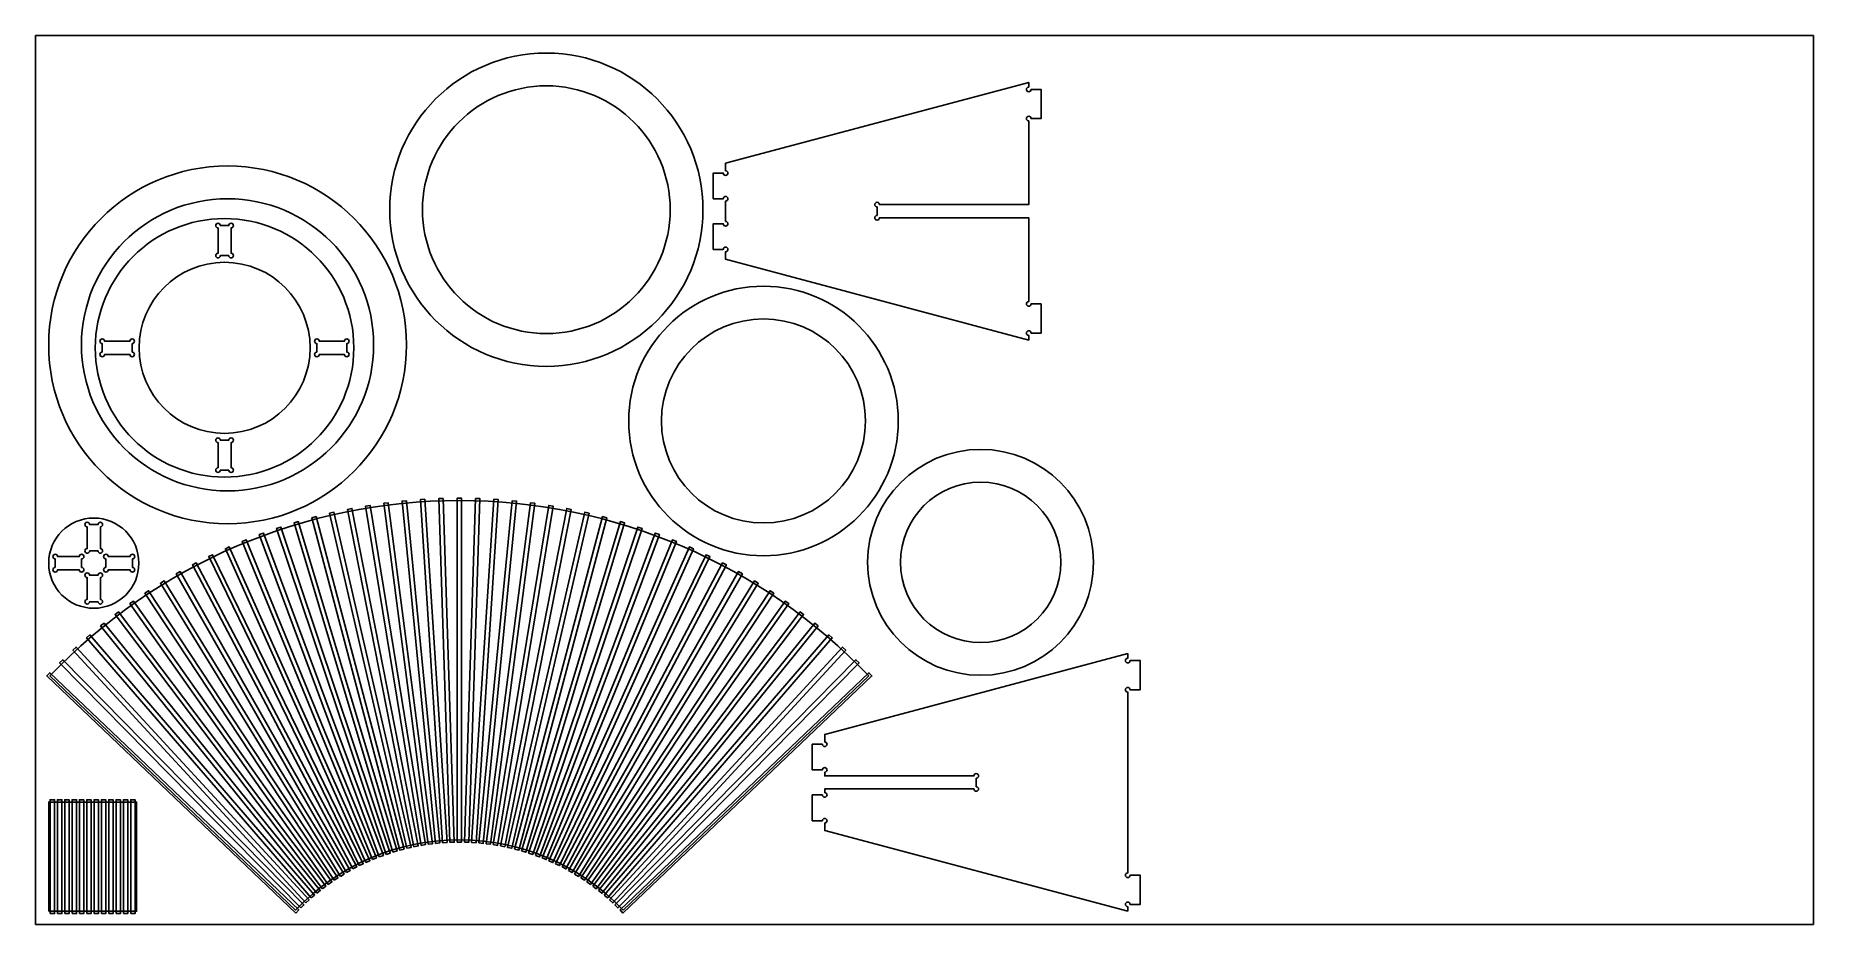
# Model space of a CAD drawing. Extents: x 0 to 2440, y 0 to 1220.
import ezdxf

# ---------------------------------------------------------------- set-up
doc = ezdxf.new("R2010")
doc.units = 0
for name, color, linetype in [('COUPE', 1, 'Continuous'), ('PLANCHE', 8, 'Continuous'), ('POCHE_KERF_15MM', 5, 'Continuous')]:
    doc.layers.add(name, color=color, linetype=linetype)

msp = doc.modelspace()

# ---------------------------------------------------------------- linework, layer by layer
at = {"layer": 'COUPE'}
for points in [[(1363, 802), (1363, 808.4, -0.414214), (1359.8, 811.6, -0.414214), (1363, 814.8, -0.414214), (1366.2, 811.6), (1380, 811.6), (1380, 851.6), (1366.2, 851.6, -0.414214), (1363, 848.4, -0.414214), (1359.8, 851.6, -0.414214), (1363, 854.8), (1363, 969.9), (1158.2, 969.9, -0.414214), (1155, 966.7, -0.414214), (1151.8, 969.9, -0.414214), (1155, 973.1), (1155, 984.7, -0.414214), (1151.8, 987.9, -0.414214), (1155, 991.1, -0.414214), (1158.2, 987.9), (1363, 987.9), (1363, 1102.9, -0.414214), (1359.8, 1106.1, -0.414214), (1363, 1109.3, -0.414214), (1366.2, 1106.1), (1380, 1106.1), (1380, 1146.1), (1366.2, 1146.1, -0.414214), (1363, 1142.9, -0.414214), (1359.8, 1146.1, -0.414214), (1363, 1149.3), (1363, 1155.7), (947, 1044.8), (947, 1034.5, -0.414214), (950.2, 1031.3, -0.414214), (947, 1028.1, -0.414214), (943.8, 1031.3), (930, 1031.3), (930, 996.1), (943.8, 996.1, -0.414214), (947, 999.3, -0.414214), (950.2, 996.1, -0.414214), (947, 992.9), (947, 964.9, -0.414214), (950.2, 961.7, -0.414214), (947, 958.5, -0.414214), (943.8, 961.7), (930, 961.7), (930, 926.4), (943.8, 926.4, -0.414214), (947, 929.6, -0.414214), (950.2, 926.4, -0.414214), (947, 923.2), (947, 912.9)], [(265.2, 918.1, 0.414214), (268.4, 914.9, 0.414214), (271.6, 918.1, 0.414214), (268.4, 921.3), (268.4, 955.9, 0.414214), (271.6, 959.1, 0.414214), (268.4, 962.3, 0.414214), (265.2, 959.1), (253.6, 959.1, 0.414214), (250.4, 962.3, 0.414214), (247.2, 959.1, 0.414214), (250.4, 955.9), (250.4, 921.3, 0.414214), (247.2, 918.1, 0.414214), (250.4, 914.9, 0.414214), (253.6, 918.1)], [(91.6, 785.6, 0.414214), (88.4, 782.4, 0.414214), (91.6, 779.2, 0.414214), (94.8, 782.4), (129.4, 782.4, 0.414214), (132.6, 779.2, 0.414214), (135.8, 782.4, 0.414214), (132.6, 785.6), (132.6, 797.2, 0.414214), (135.8, 800.4, 0.414214), (132.6, 803.6, 0.414214), (129.4, 800.4), (94.8, 800.4, 0.414214), (91.6, 803.6, 0.414214), (88.4, 800.4, 0.414214), (91.6, 797.2)], [(386.1, 785.6, 0.414214), (382.9, 782.4, 0.414214), (386.1, 779.2, 0.414214), (389.3, 782.4), (423.9, 782.4, 0.414214), (427.1, 779.2, 0.414214), (430.3, 782.4, 0.414214), (427.1, 785.6), (427.1, 797.2, 0.414214), (430.3, 800.4, 0.414214), (427.1, 803.6, 0.414214), (423.9, 800.4), (389.3, 800.4, 0.414214), (386.1, 803.6, 0.414214), (382.9, 800.4, 0.414214), (386.1, 797.2)], [(265.2, 623.6, 0.414214), (268.4, 620.4, 0.414214), (271.6, 623.6, 0.414214), (268.4, 626.8), (268.4, 661.4, 0.414214), (271.6, 664.6, 0.414214), (268.4, 667.8, 0.414214), (265.2, 664.6), (253.6, 664.6, 0.414214), (250.4, 667.8, 0.414214), (247.2, 664.6, 0.414214), (250.4, 661.4), (250.4, 626.8, 0.414214), (247.2, 623.6, 0.414214), (250.4, 620.4, 0.414214), (253.6, 623.6)], [(806.4, 19.8), (1143.5, 341.1, 0.205176), (581.6, 581.8, 0.205176), (19.7, 341.1), (356.9, 19.8, -0.205176), (581.6, 116.1, -0.205176)], [(85.7, 512.6, 0.414214), (88.9, 509.4, 0.414214), (92.1, 512.6, 0.414214), (88.9, 515.8), (88.9, 545.7, 0.414214), (92.1, 548.9, 0.414214), (88.9, 552.1, 0.414214), (85.7, 548.9), (74.1, 548.9, 0.414214), (70.9, 552.1, 0.414214), (67.7, 548.9, 0.414214), (70.9, 545.7), (70.9, 515.8, 0.414214), (67.7, 512.6, 0.414214), (70.9, 509.4, 0.414214), (74.1, 512.6)], [(27, 490.1, 0.414214), (23.8, 486.9, 0.414214), (27, 483.7, 0.414214), (30.2, 486.9), (60, 486.9, 0.414214), (63.2, 483.7, 0.414214), (66.4, 486.9, 0.414214), (63.2, 490.1), (63.2, 501.7, 0.414214), (66.4, 504.9, 0.414214), (63.2, 508.1, 0.414214), (60, 504.9), (30.2, 504.9, 0.414214), (27, 508.1, 0.414214), (23.8, 504.9, 0.414214), (27, 501.7)], [(96.6, 490.1, 0.414214), (93.4, 486.9, 0.414214), (96.6, 483.7, 0.414214), (99.8, 486.9), (129.7, 486.9, 0.414214), (132.9, 483.7, 0.414214), (136.1, 486.9, 0.414214), (132.9, 490.1), (132.9, 501.7, 0.414214), (136.1, 504.9, 0.414214), (132.9, 508.1, 0.414214), (129.7, 504.9), (99.8, 504.9, 0.414214), (96.6, 508.1, 0.414214), (93.4, 504.9, 0.414214), (96.6, 501.7)], [(85.7, 443, 0.414214), (88.9, 439.8, 0.414214), (92.1, 443, 0.414214), (88.9, 446.2), (88.9, 476, 0.414214), (92.1, 479.2, 0.414214), (88.9, 482.4, 0.414214), (85.7, 479.2), (74.1, 479.2, 0.414214), (70.9, 482.4, 0.414214), (67.7, 479.2, 0.414214), (70.9, 476), (70.9, 446.2, 0.414214), (67.7, 443, 0.414214), (70.9, 439.8, 0.414214), (74.1, 443)], [(1499, 18), (1499, 24.4, -0.414214), (1495.8, 27.6, -0.414214), (1499, 30.8, -0.414214), (1502.2, 27.6), (1516, 27.6), (1516, 67.6), (1502.2, 67.6, -0.414214), (1499, 64.4, -0.414214), (1495.8, 67.6, -0.414214), (1499, 70.8), (1499, 318.9, -0.414214), (1495.8, 322.1, -0.414214), (1499, 325.3, -0.414214), (1502.2, 322.1), (1516, 322.1), (1516, 362.1), (1502.2, 362.1, -0.414214), (1499, 358.9, -0.414214), (1495.8, 362.1, -0.414214), (1499, 365.3), (1499, 371.7), (1083, 260.8), (1083, 250.5, -0.414214), (1086.2, 247.3, -0.414214), (1083, 244.1, -0.414214), (1079.8, 247.3), (1066, 247.3), (1066, 212.1), (1079.8, 212.1, -0.414214), (1083, 215.3, -0.414214), (1086.2, 212.1, -0.414214), (1083, 208.9), (1083, 203.9), (1287.8, 203.9, -0.414214), (1291, 207.1, -0.414214), (1294.2, 203.9, -0.414214), (1291, 200.7), (1291, 189.1, -0.414214), (1294.2, 185.9, -0.414214), (1291, 182.7, -0.414214), (1287.8, 185.9), (1083, 185.9), (1083, 180.9, -0.414214), (1086.2, 177.7, -0.414214), (1083, 174.5, -0.414214), (1079.8, 177.7), (1066, 177.7), (1066, 142.4), (1079.8, 142.4, -0.414214), (1083, 145.6, -0.414214), (1086.2, 142.4, -0.414214), (1083, 139.2), (1083, 128.9)]]:
    msp.add_lwpolyline(points, format="xyb", close=True, dxfattribs=at)
msp.add_lwpolyline([(18, 18), (138.6, 18), (138.6, 168), (18, 168)], close=True, dxfattribs=at)
for centre, radius in [((701, 981), 215), ((701, 981), 170), ((263.5, 795.5), 245.5), ((263.5, 795.5), 200.5), ((259.4, 791.4), 177.4), ((259.4, 791.4), 117.4), ((999, 691), 185), ((999, 691), 140), ((1297, 497), 155), ((1297, 497), 110), ((79.9, 495.9), 61.9)]:
    msp.add_circle(centre, radius, dxfattribs=at)
at = {"layer": 'PLANCHE'}
msp.add_lwpolyline([(0, 0), (2440, 0), (2440, 1220), (0, 1220)], close=True, dxfattribs=at)
at = {"layer": 'POCHE_KERF_15MM'}
for points in [[(509.6, 104.5), (515.5, 105.8), (409.4, 565.7), (403.6, 564.3)], [(519.3, 106.7), (525.2, 107.8), (434.1, 570.9), (428.2, 569.7)], [(529.1, 108.5), (535, 109.5), (459, 575.2), (453, 574.3)], [(538.9, 110.1), (544.9, 110.8), (483.9, 578.8), (478, 578)], [(548.8, 111.3), (554.8, 111.9), (509, 581.6), (503.1, 581)], [(558.7, 112.2), (564.7, 112.6), (534.2, 583.5), (528.2, 583.1)], [(568.7, 112.8), (574.7, 112.9), (559.4, 584.6), (553.4, 584.4)], [(578.6, 113), (584.6, 113), (584.6, 584.9), (578.6, 584.9)], [(588.6, 112.9), (594.6, 112.8), (609.8, 584.4), (603.9, 584.6)], [(598.5, 112.6), (604.5, 112.2), (635, 583.1), (629.1, 583.5)], [(608.4, 111.9), (614.4, 111.3), (660.2, 581), (654.2, 581.6)], [(618.3, 110.8), (624.3, 110.1), (685.2, 578), (679.3, 578.8)], [(628.2, 109.5), (634.1, 108.5), (710.2, 574.3), (704.3, 575.2)], [(638, 107.8), (643.9, 106.7), (735, 569.7), (729.1, 570.9)], [(647.8, 105.8), (653.6, 104.5), (759.7, 564.3), (753.8, 565.7)], [(471.6, 92.7), (477.3, 94.8), (312.7, 537.1), (307.1, 535)], [(481, 96.1), (486.7, 98), (336.5, 545.4), (330.8, 543.5)], [(490.4, 99.2), (496.2, 100.9), (360.6, 552.9), (354.9, 551.2)], [(500, 102), (505.8, 103.5), (384.9, 559.7), (379.1, 558.2)], [(657.5, 103.5), (663.3, 102), (784.1, 558.2), (778.3, 559.7)], [(667.1, 100.9), (672.8, 99.2), (808.4, 551.2), (802.6, 552.9)], [(676.6, 98), (682.3, 96.1), (832.4, 543.5), (826.7, 545.4)], [(686, 94.8), (691.6, 92.7), (856.2, 535), (850.5, 537.1)], [(453.3, 85), (458.8, 87.4), (265.9, 518.1), (260.5, 515.7)], [(462.4, 89), (467.9, 91.2), (289.2, 528), (283.6, 525.7)], [(695.3, 91.2), (700.8, 89), (879.6, 525.7), (874.1, 528)], [(704.5, 87.4), (710, 85), (902.8, 515.7), (897.3, 518.1)], [(435.5, 76.1), (440.8, 78.9), (220.5, 496.2), (215.2, 493.4)], [(444.3, 80.7), (449.7, 83.3), (243, 507.5), (237.6, 504.9)], [(713.5, 83.3), (718.9, 80.7), (925.6, 504.9), (920.2, 507.5)], [(722.5, 78.9), (727.8, 76.1), (948.1, 493.4), (942.8, 496.2)], [(418.3, 66), (423.4, 69.2), (176.6, 471.4), (171.4, 468.3)], [(426.8, 71.2), (432, 74.2), (198.3, 484.2), (193.1, 481.2)], [(731.2, 74.2), (736.4, 71.2), (970.1, 481.2), (964.9, 484.2)], [(739.8, 69.2), (745, 66), (991.8, 468.3), (986.7, 471.4)], [(401.8, 54.9), (406.7, 58.4), (134.3, 443.8), (129.4, 440.3)], [(409.9, 60.6), (414.9, 63.9), (155.2, 457.9), (150.2, 454.6)], [(748.3, 63.9), (753.3, 60.6), (1013, 454.6), (1008, 457.9)], [(756.6, 58.4), (761.5, 54.9), (1033.8, 440.3), (1028.9, 443.8)], [(393.8, 49), (398.6, 52.6), (113.9, 429), (109.1, 425.4)], [(764.7, 52.6), (769.4, 49), (1054.1, 425.4), (1049.4, 429)], [(378.4, 36.3), (383, 40.2), (74.5, 397.4), (70, 393.5)], [(386, 42.8), (390.7, 46.5), (94, 413.5), (89.3, 409.7)], [(772.6, 46.5), (777.2, 42.8), (1074, 409.7), (1069.3, 413.5)], [(780.3, 40.2), (784.8, 36.3), (1093.3, 393.5), (1088.7, 397.4)], [(371.1, 29.6), (375.5, 33.7), (55.6, 380.7), (51.2, 376.6)], [(787.7, 33.7), (792.2, 29.6), (1112, 376.6), (1107.6, 380.7)], [(357, 15.5), (361.2, 19.9), (19.5, 345.4), (15.4, 341.1)], [(363.9, 22.7), (368.2, 26.9), (37.3, 363.3), (33, 359.1)], [(795, 26.9), (799.3, 22.7), (1130.2, 359.1), (1125.9, 363.3)], [(806.2, 15.5), (802.1, 19.9), (1143.7, 345.4), (1147.9, 341.1)], [(20, 14.9), (26, 14.9), (26, 171.1), (20, 171.1)], [(30.1, 14.9), (36.1, 14.9), (36.1, 171.1), (30.1, 171.1)], [(40.1, 14.9), (46.1, 14.9), (46.1, 171.1), (40.1, 171.1)], [(50.2, 14.9), (56.2, 14.9), (56.2, 171.1), (50.2, 171.1)], [(60.2, 14.9), (66.2, 14.9), (66.2, 171.1), (60.2, 171.1)], [(70.3, 14.9), (76.3, 14.9), (76.3, 171.1), (70.3, 171.1)], [(80.3, 14.9), (86.3, 14.9), (86.3, 171.1), (80.3, 171.1)], [(90.4, 14.9), (96.4, 14.9), (96.4, 171.1), (90.4, 171.1)], [(100.5, 14.9), (106.5, 14.9), (106.5, 171.1), (100.5, 171.1)], [(110.5, 14.9), (116.5, 14.9), (116.5, 171.1), (110.5, 171.1)], [(120.6, 14.9), (126.6, 14.9), (126.6, 171.1), (120.6, 171.1)], [(130.6, 14.9), (136.6, 14.9), (136.6, 171.1), (130.6, 171.1)]]:
    msp.add_lwpolyline(points, close=True, dxfattribs=at)

doc.saveas('drawing.dxf')
